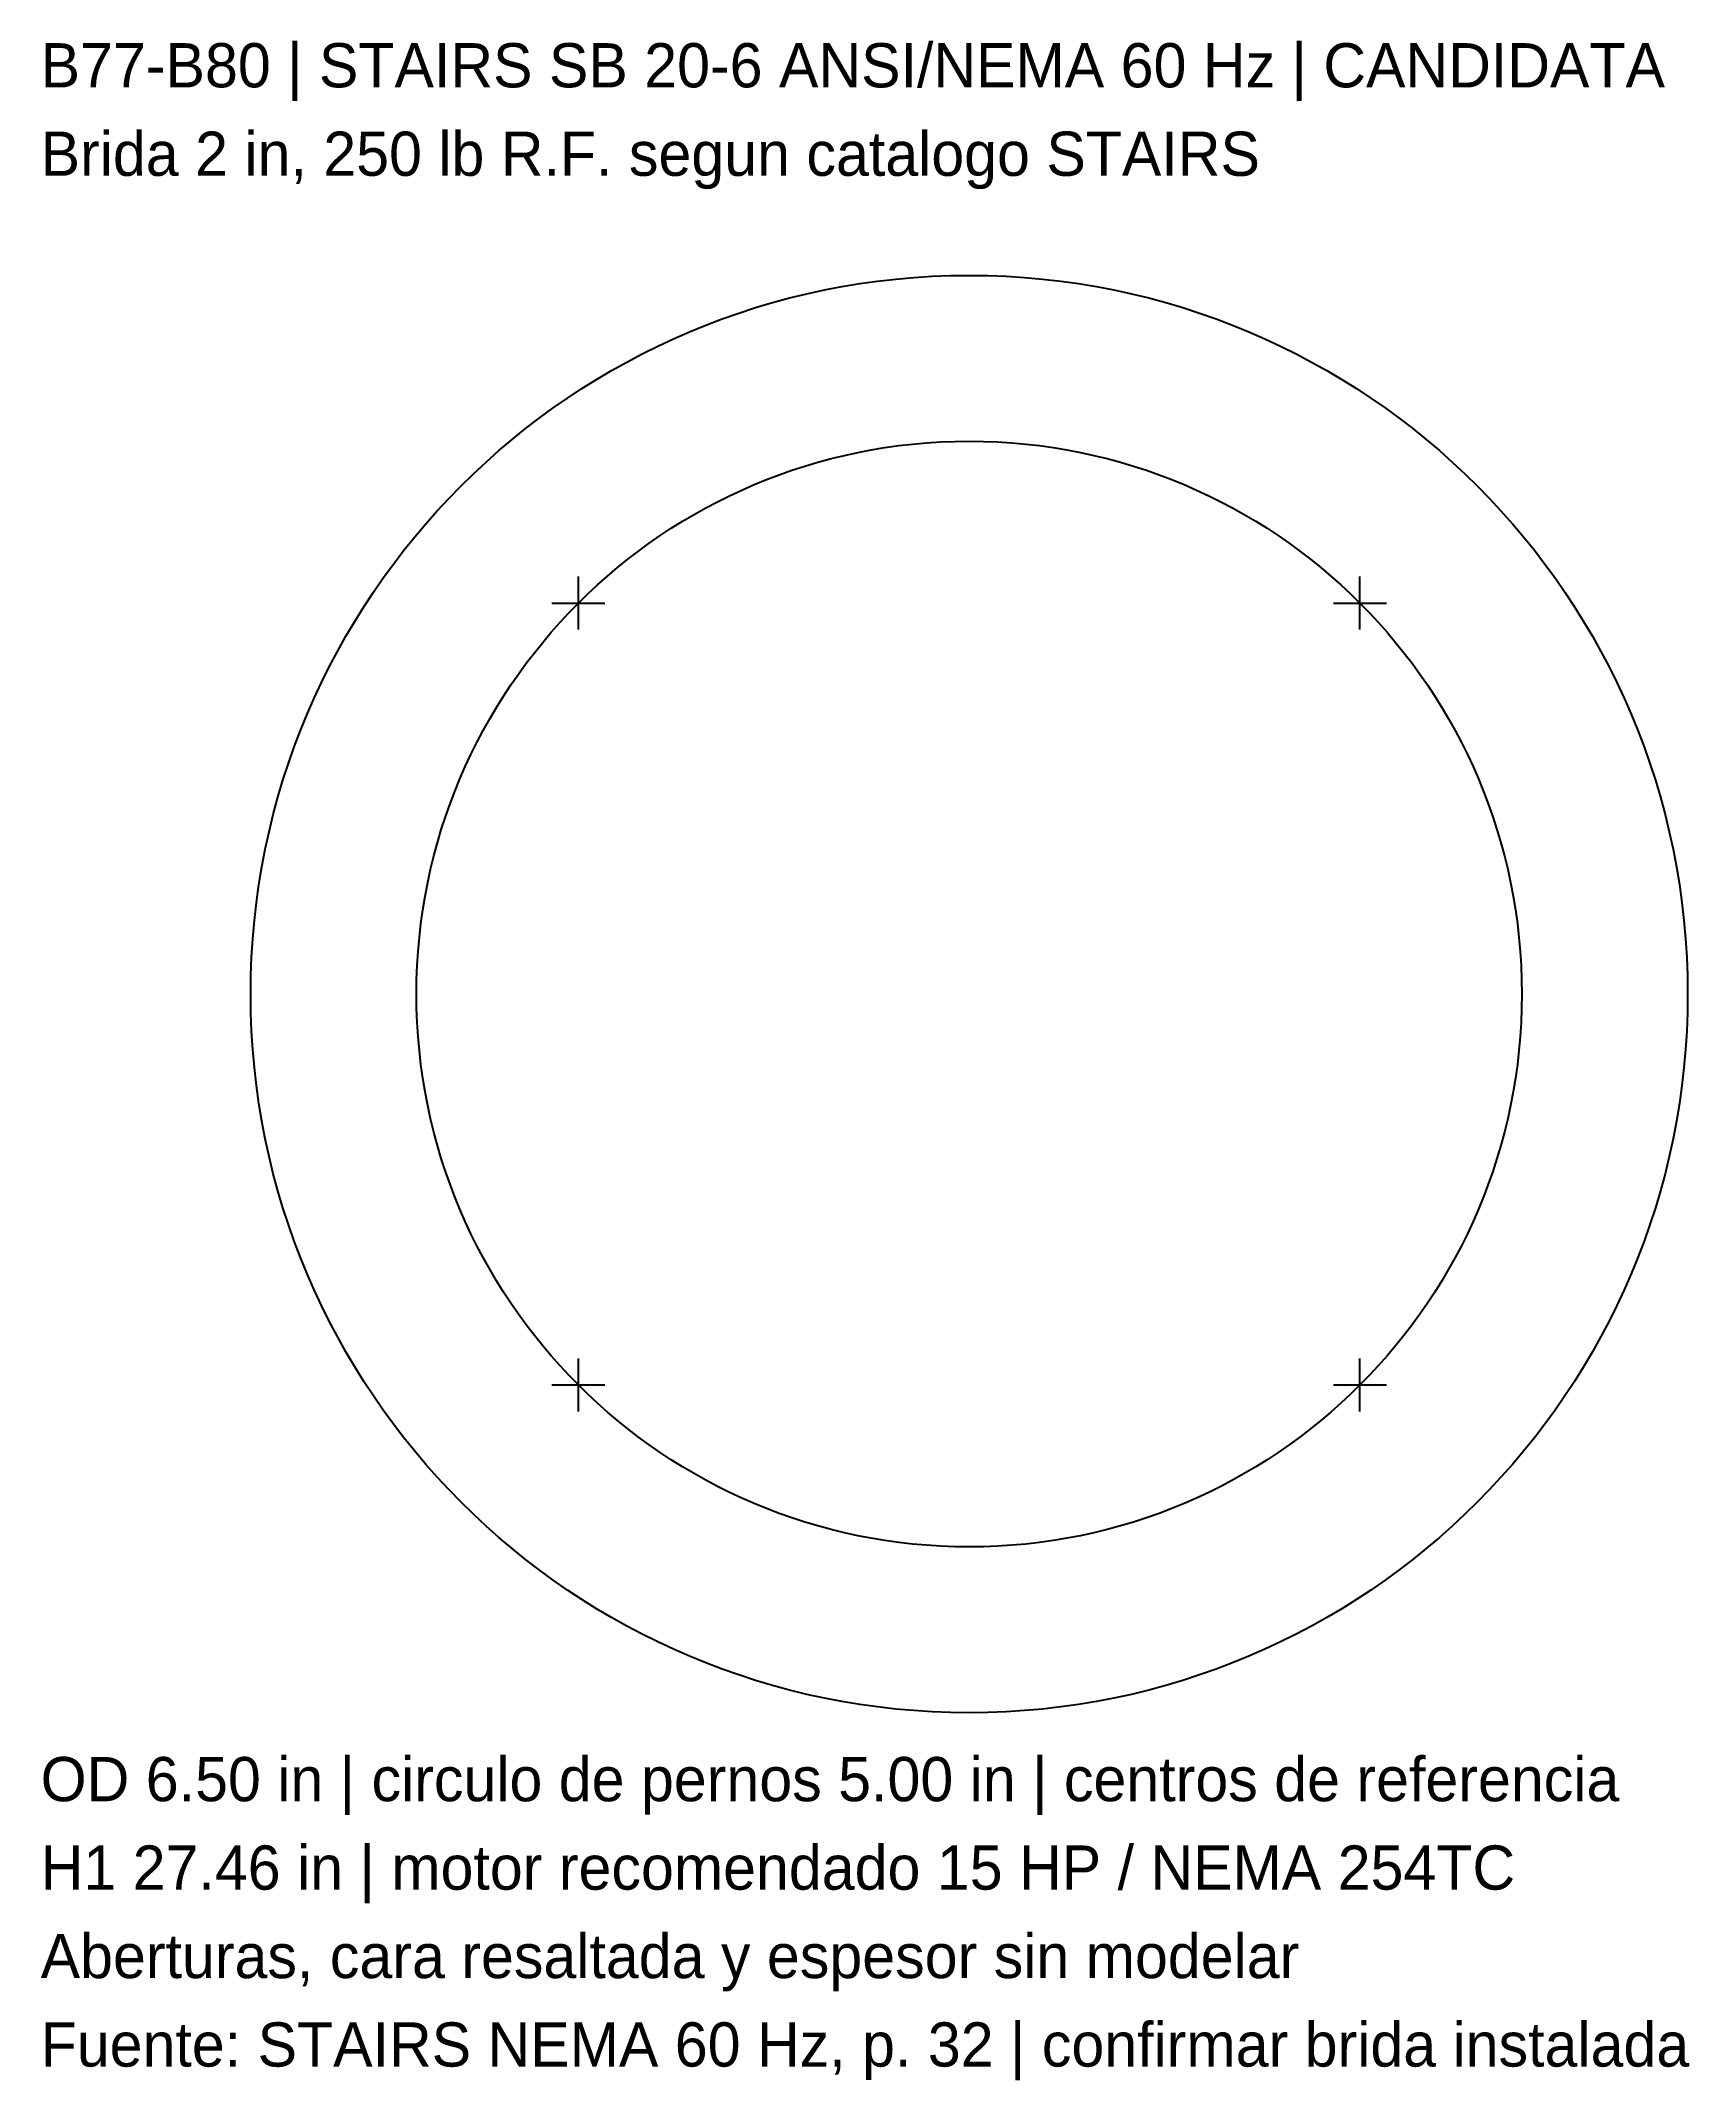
# Model space of a CAD drawing. Header units: inches. Extents: x -4.2 to 3.26, y -4.91 to 4.31.
import ezdxf

# ---------------------------------------------------------------- set-up
doc = ezdxf.new("R2010")
doc.units = ezdxf.units.IN
doc.header["$MEASUREMENT"] = 0
doc.layers.add('REFERENCIA', color=4, linetype='Continuous')

msp = doc.modelspace()

# ---------------------------------------------------------------- linework, layer by layer
msp.add_circle((0, 0), 3.25)
at = {"layer": 'REFERENCIA'}
for p, q in [((-1.7678, 1.6478), (-1.7678, 1.8878)), ((1.7678, 1.6478), (1.7678, 1.8878)), ((-1.8878, 1.7678), (-1.6478, 1.7678)), ((1.6478, 1.7678), (1.8878, 1.7678)), ((-1.7678, -1.8878), (-1.7678, -1.6478)), ((1.7678, -1.8878), (1.7678, -1.6478)), ((-1.8878, -1.7678), (-1.6478, -1.7678)), ((1.6478, -1.7678), (1.8878, -1.7678))]:
    msp.add_line(p, q, dxfattribs=at)
msp.add_circle((0, 0), 2.5, dxfattribs=at)

# ---------------------------------------------------------------- texts
for s, p in [('B77-B80 | STAIRS SB 20-6 ANSI/NEMA 60 Hz | CANDIDATA', (-4.2, 4.1)), ('Brida 2 in, 250 lb R.F. segun catalogo STAIRS', (-4.2, 3.7)), ('OD 6.50 in | circulo de pernos 5.00 in | centros de referencia', (-4.2, -3.65)), ('H1 27.46 in | motor recomendado 15 HP / NEMA 254TC', (-4.2, -4.05)), ('Aberturas, cara resaltada y espesor sin modelar', (-4.2, -4.45)), ('Fuente: STAIRS NEMA 60 Hz, p. 32 | confirmar brida instalada', (-4.2, -4.85))]:
    msp.add_text(s, height=0.2).set_placement(p)

doc.saveas('drawing.dxf')
